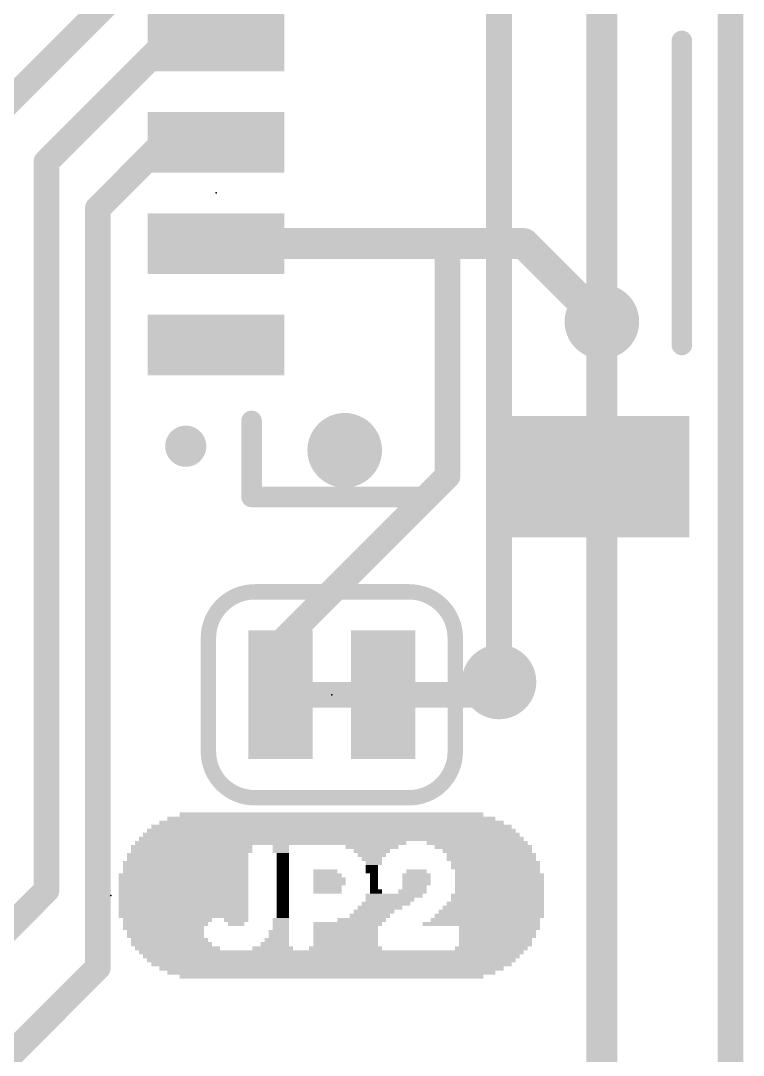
# Model space of a CAD drawing. Extents: x -38 to 69, y -21 to 41.
# Drawn here: x 33.63 to 40.77, y 11.81 to 22.02 of the extents above; entities that cross this region are included whole.
import ezdxf

# ---------------------------------------------------------------- set-up
doc = ezdxf.new("R2010")
doc.units = 0
for name, color, linetype in [('1', 12, 'CONTINUOUS'), ('16', 53, 'CONTINUOUS'), ('18', 110, 'CONTINUOUS'), ('20', 53, 'CONTINUOUS'), ('21', 41, 'CONTINUOUS'), ('23', 53, 'CONTINUOUS')]:
    doc.layers.add(name, color=color, linetype=linetype)

# ---------------------------------------------------------------- blocks, each defined once
blk = doc.blocks.new('RECT')
blk.add_solid([(-0.5, -0.5), (0.5, -0.5), (-0.5, 0.5), (0.5, 0.5)])
blk = doc.blocks.new('ROUNDV')
at = {"const_width": 0.5}
blk.add_lwpolyline([(0, -0.25, 1), (0, 0.25, 1), (0, -0.25)], format="xyb", dxfattribs=at)

msp = doc.modelspace()

# ---------------------------------------------------------------- linework, layer by layer
at = {"layer": '1'}
for points, const_width in [([(40.64, 40.64), (40.64, 0)], 0.254), ([(32.6136, 20.32), (35.1028, 22.8092)], 0.254), ([(33.8836, 20.6248), (35.0788, 21.82)], 0.254), ([(35.56, 21.82), (35.0788, 21.82)], 0.254), ([(35.044, 20.82), (34.3916, 20.1676)], 0.254), ([(35.56, 20.82), (35.044, 20.82)], 0.254), ([(33.8836, 13.4366), (33.8836, 20.6248)], 0.254), ([(34.3916, 20.1676), (34.3916, 12.6746)], 0.254), ([(37.846, 19.82), (35.56, 19.82)], 0.3048), ([(38.6, 19.82), (37.846, 19.82)], 0.3048), ([(37.846, 17.526), (37.846, 19.82)], 0.254), ([(39.37, 19.05), (38.6, 19.82)], 0.3048), ([(36.195, 15.875), (37.846, 17.526)], 0.254), ([(36.195, 15.367), (36.195, 15.875)], 0.254), ([(38.227, 15.367), (38.354, 15.494)], 0.254), ([(37.211, 15.367), (38.227, 15.367)], 0.254), ([(30.06, 9.613), (33.8836, 13.4366)], 0.254), ([(34.3916, 12.6746), (33.0835, 11.3665)], 0.254)]:
    msp.add_lwpolyline(points, dxfattribs=dict(at, const_width=const_width))
for points, const_width in [([(35.0788, 21.8835, 1), (35.0788, 21.7565)], 0.127), ([(35.1237, 21.7751, 1), (35.0339, 21.8649)], 0.127), ([(35.56, 21.7565, 1), (35.56, 21.8835)], 0.127), ([(35.044, 20.8835, 1), (35.044, 20.7565)], 0.127), ([(35.0889, 20.7751, 1), (34.9991, 20.8649)], 0.127), ([(35.56, 20.7565, 1), (35.56, 20.8835)], 0.127), ([(33.9471, 20.6248, 1), (33.8201, 20.6248)], 0.127), ([(33.8387, 20.6697, 1), (33.9285, 20.5799)], 0.127), ([(34.4551, 20.1676, 1), (34.3281, 20.1676)], 0.127), ([(34.3467, 20.2125, 1), (34.4365, 20.1227)], 0.127), ([(35.56, 19.8962, 1), (35.56, 19.7438)], 0.1524), ([(37.846, 19.8962, 1), (37.846, 19.7438)], 0.1524), ([(37.9095, 19.82, 1), (37.7825, 19.82)], 0.127), ([(37.846, 19.7438, 1), (37.846, 19.8962)], 0.1524), ([(38.6539, 19.8739, 1), (38.5461, 19.7661)], 0.1524), ([(38.6, 19.7438, 1), (38.6, 19.8962)], 0.1524), ([(39.3161, 18.9961, 1), (39.4239, 19.1039)], 0.1524), ([(37.7825, 17.526, 1), (37.9095, 17.526)], 0.127), ([(37.8909, 17.4811, 1), (37.8011, 17.5709)], 0.127), ([(36.2585, 15.875, 1), (36.1315, 15.875)], 0.127), ([(36.1501, 15.9199, 1), (36.2399, 15.8301)], 0.127), ([(38.3989, 15.4491, 1), (38.3091, 15.5389)], 0.127), ([(36.1315, 15.367, 1), (36.2585, 15.367)], 0.127), ([(37.211, 15.4305, 1), (37.211, 15.3035)], 0.127), ([(38.1821, 15.4119, 1), (38.2719, 15.3221)], 0.127), ([(38.227, 15.3035, 1), (38.227, 15.4305)], 0.127), ([(33.8201, 13.4366, 1), (33.9471, 13.4366)], 0.127), ([(33.9285, 13.3917, 1), (33.8387, 13.4815)], 0.127), ([(34.4365, 12.6297, 1), (34.3467, 12.7195)], 0.127), ([(34.3281, 12.6746, 1), (34.4551, 12.6746)], 0.127)]:
    msp.add_lwpolyline(points, format="xyb", dxfattribs=dict(at, const_width=const_width))
at = {"layer": '16'}
for points, const_width in [([(40.64, 40.64), (40.64, 0)], 0.254), ([(39.37, 19.05), (39.37, 30.48)], 0.3048), ([(38.354, 22.479), (38.354, 15.494)], 0.254), ([(39.37, 9.9822), (39.37, 19.05)], 0.3048)]:
    msp.add_lwpolyline(points, dxfattribs=dict(at, const_width=const_width))
for points, const_width in [([(39.4462, 19.05, 1), (39.2938, 19.05)], 0.1524), ([(39.2938, 19.05, 1), (39.4462, 19.05)], 0.1524), ([(38.2905, 15.494, 1), (38.4175, 15.494)], 0.127)]:
    msp.add_lwpolyline(points, format="xyb", dxfattribs=dict(at, const_width=const_width))
at = {"layer": '20', "const_width": 0.2032}
msp.add_lwpolyline([(40.64, 40.64), (40.64, 0)], dxfattribs=at)
at = {"layer": '21'}
for points, const_width in [([(40.16, 18.82), (40.16, 21.82)], 0.2032), ([(35.91, 17.32), (35.91, 18.07)], 0.2032), ([(37.56, 17.32), (35.91, 17.32)], 0.2032), ([(35.941, 16.383), (37.465, 16.383)], 0.1524), ([(35.4838, 15.9258), (35.4838, 14.8082)], 0.1524), ([(37.9222, 15.9258), (37.9222, 14.8082)], 0.1524), ([(37.465, 14.351), (35.941, 14.351)], 0.1524)]:
    msp.add_lwpolyline(points, dxfattribs=dict(at, const_width=const_width))
for points, const_width in [([(40.2108, 21.82, 1), (40.1092, 21.82)], 0.1016), ([(40.1092, 18.82, 1), (40.2108, 18.82)], 0.1016), ([(35.9608, 18.07, 1), (35.8592, 18.07)], 0.1016), ([(35.26, 17.7184, 1), (35.26, 17.9216, 1), (35.26, 17.7184)], 0.2032), ([(35.91, 17.3708, 1), (35.91, 17.2692)], 0.1016), ([(35.8592, 17.32, 1), (35.9608, 17.32)], 0.1016), ([(37.56, 17.2692, 1), (37.56, 17.3708)], 0.1016), ([(35.941, 16.383, 0.4142), (35.4838, 15.9258)], 0.1524), ([(35.941, 16.4211, 1), (35.941, 16.3449)], 0.0762), ([(35.941, 16.3449, 1), (35.941, 16.4211)], 0.0762), ([(37.9222, 15.9258, 0.4142), (37.465, 16.383)], 0.1524), ([(37.465, 16.4211, 1), (37.465, 16.3449)], 0.0762), ([(37.465, 16.3449, 1), (37.465, 16.4211)], 0.0762), ([(35.5219, 15.9258, 1), (35.4457, 15.9258)], 0.0762), ([(35.4457, 15.9258, 1), (35.5219, 15.9258)], 0.0762), ([(37.9603, 15.9258, 1), (37.8841, 15.9258)], 0.0762), ([(37.8841, 15.9258, 1), (37.9603, 15.9258)], 0.0762), ([(35.4838, 14.8082, 0.4142), (35.941, 14.351)], 0.1524), ([(35.5219, 14.8082, 1), (35.4457, 14.8082)], 0.0762), ([(35.4457, 14.8082, 1), (35.5219, 14.8082)], 0.0762), ([(37.465, 14.351, 0.4142), (37.9222, 14.8082)], 0.1524), ([(37.9603, 14.8082, 1), (37.8841, 14.8082)], 0.0762), ([(37.8841, 14.8082, 1), (37.9603, 14.8082)], 0.0762), ([(35.941, 14.3891, 1), (35.941, 14.3129)], 0.0762), ([(35.941, 14.3129, 1), (35.941, 14.3891)], 0.0762), ([(37.465, 14.3891, 1), (37.465, 14.3129)], 0.0762), ([(37.465, 14.3129, 1), (37.465, 14.3891)], 0.0762)]:
    msp.add_lwpolyline(points, format="xyb", dxfattribs=dict(at, const_width=const_width))
at = {"layer": '23'}
for p in [(35.56, 20.32), (36.703, 15.367), (34.5186, 13.3858)]:
    msp.add_point(p, dxfattribs=at)

# ---------------------------------------------------------------- block references
at = {"layer": '1'}
for p, xscale, yscale, rotation in [((35.56, 21.82), 0.6, 1.35, 90), ((35.56, 20.82), 0.6, 1.35, 90), ((35.56, 19.82), 0.6, 1.35, 90), ((35.56, 18.82), 0.6, 1.35, 90), ((39.235, 17.52), 1.2, 2, 90), ((36.195, 15.367), 0.635, 1.27, 180), ((37.211, 15.367), 0.635, 1.27, 180), ((36.703, 15.367), 0.4064, 0.254, 180)]:
    msp.add_blockref('RECT', p, dxfattribs=dict(at, xscale=xscale, yscale=yscale, rotation=rotation))
at = {"layer": '18', "xscale": 0.7366, "yscale": 0.7366}
for p in [(39.37, 19.05), (39.37, 19.05), (36.83, 17.78), (36.83, 17.78), (38.354, 15.494), (38.354, 15.494)]:
    msp.add_blockref('ROUNDV', p, dxfattribs=at)
at = {"layer": '21', "yscale": 0.04}
for p, xscale in [((36.6986, 14.1858), 3), ((36.6986, 14.1058), 3.4), ((36.6986, 14.1458), 3.24), ((36.6986, 13.9858), 3.72), ((36.6986, 14.0258), 3.64), ((36.6986, 14.0658), 3.56), ((36.0986, 13.9058), 2.68), ((36.6986, 13.9458), 3.8), ((35.2786, 13.7858), 1.2), ((35.3186, 13.8658), 1.2), ((35.3186, 13.8258), 1.2), ((36.1986, 13.8658), 0.16), ((36.1986, 13.8258), 0.16), ((36.2186, 13.7858), 0.12), ((37.0986, 13.8658), 0.52), ((37.0986, 13.8258), 0.36), ((37.0986, 13.7858), 0.28), ((38.1986, 13.8658), 0.96), ((38.2386, 13.8258), 0.88), ((38.2786, 13.7858), 0.88), ((35.2586, 13.7058), 1.24), ((35.2586, 13.6658), 1.24), ((35.2786, 13.7458), 1.2), ((36.2186, 13.7458), 0.12), ((36.2186, 13.7058), 0.12), ((36.2186, 13.6658), 0.12), ((37.0986, 13.7458), 0.2), ((37.1186, 13.7058), 0.16), ((37.0986, 13.6658), 0.12), ((38.2786, 13.7458), 0.88), ((38.3186, 13.7058), 0.88), ((38.3186, 13.6658), 0.88), ((35.2386, 13.5858), 1.28), ((35.2586, 13.6258), 1.24), ((36.2186, 13.6258), 0.12), ((36.2186, 13.5858), 0.12), ((36.6386, 13.6258), 0.24), ((36.6586, 13.5858), 0.28), ((37.0986, 13.6258), 0.12), ((37.1186, 13.5858), 0.08), ((37.5386, 13.5858), 0.28), ((37.5386, 13.6258), 0.2), ((38.3386, 13.6258), 0.84), ((38.3586, 13.5858), 0.88), ((35.2386, 13.5458), 1.28), ((35.2386, 13.5058), 1.28), ((35.2386, 13.4658), 1.28), ((36.2186, 13.5458), 0.12), ((36.2186, 13.5058), 0.12), ((36.2186, 13.4658), 0.12), ((36.6786, 13.5458), 0.32), ((36.6786, 13.5058), 0.32), ((36.6586, 13.4658), 0.28), ((37.1186, 13.5458), 0.08), ((37.1186, 13.5058), 0.08), ((37.1186, 13.4658), 0.08), ((37.5386, 13.5458), 0.28), ((37.5386, 13.5058), 0.28), ((37.5186, 13.4658), 0.24), ((38.3586, 13.5458), 0.88), ((38.3586, 13.5058), 0.88), ((38.3586, 13.4658), 0.88), ((35.2386, 13.4258), 1.28), ((35.2386, 13.3858), 1.28), ((36.2186, 13.4258), 0.12), ((36.2186, 13.3858), 0.12), ((36.6586, 13.4258), 0.28), ((37.3186, 13.3858), 0.56), ((37.1386, 13.4258), 0.12), ((37.4986, 13.4258), 0.28), ((38.3386, 13.3858), 0.92), ((38.3586, 13.4258), 0.88), ((35.2386, 13.3458), 1.28), ((35.2386, 13.3058), 1.28), ((35.2386, 13.2658), 1.28), ((36.2186, 13.3458), 0.12), ((36.2186, 13.3058), 0.12), ((36.2186, 13.2658), 0.12), ((37.1786, 13.2658), 0.44), ((37.2386, 13.3058), 0.48), ((37.2786, 13.3458), 0.48), ((38.3186, 13.3058), 0.96), ((38.3386, 13.3458), 0.92), ((35.2386, 13.2258), 1.28), ((35.2386, 13.1858), 1.28), ((36.2186, 13.2258), 0.12), ((36.2186, 13.1858), 0.12), ((37.0786, 13.1858), 0.4), ((37.1186, 13.2258), 0.4), ((38.2586, 13.1858), 1.08), ((38.2786, 13.2258), 1.04), ((35.0786, 13.1458), 0.88), ((35.0586, 13.1058), 0.84), ((35.0386, 13.0658), 0.8), ((35.7586, 13.1458), 0.24), ((35.7586, 13.1058), 0.16), ((36.1986, 13.1458), 0.16), ((36.1986, 13.1058), 0.16), ((36.1986, 13.0658), 0.16), ((36.8586, 13.1058), 0.68), ((36.8386, 13.0658), 0.64), ((36.9986, 13.1458), 0.48), ((38.1786, 13.1058), 1.16), ((38.2186, 13.1458), 1.08), ((38.3586, 13.0658), 0.8), ((35.0586, 13.0258), 0.76), ((35.0586, 12.9858), 0.76), ((36.1786, 13.0258), 0.2), ((36.1786, 12.9858), 0.2), ((36.8386, 13.0258), 0.64), ((36.8386, 12.9858), 0.64), ((38.3386, 13.0258), 0.76), ((38.3386, 12.9858), 0.76), ((35.0986, 12.9458), 0.76), ((35.1186, 12.9058), 0.8), ((35.1786, 12.8658), 0.84), ((36.1186, 12.8658), 0.4), ((36.1386, 12.9058), 0.28), ((36.1586, 12.9458), 0.24), ((36.8386, 12.8658), 0.72), ((36.8386, 12.9458), 0.64), ((36.8386, 12.9058), 0.64), ((38.2786, 12.8658), 0.72), ((38.3186, 12.9458), 0.72), ((38.3186, 12.9058), 0.72), ((36.6986, 12.8258), 3.8), ((36.6986, 12.7858), 3.72), ((36.6986, 12.7458), 3.64), ((36.6986, 12.7058), 3.56), ((36.6986, 12.6658), 3.4), ((36.6986, 12.6258), 3.24), ((36.6986, 12.5858), 3)]:
    msp.add_blockref('RECT', p, dxfattribs=dict(at, xscale=xscale))
for p in [(38.1386, 13.9058), (38.2986, 13.2658)]:
    msp.add_blockref('RECT', p, dxfattribs=at)

doc.saveas('drawing.dxf')
